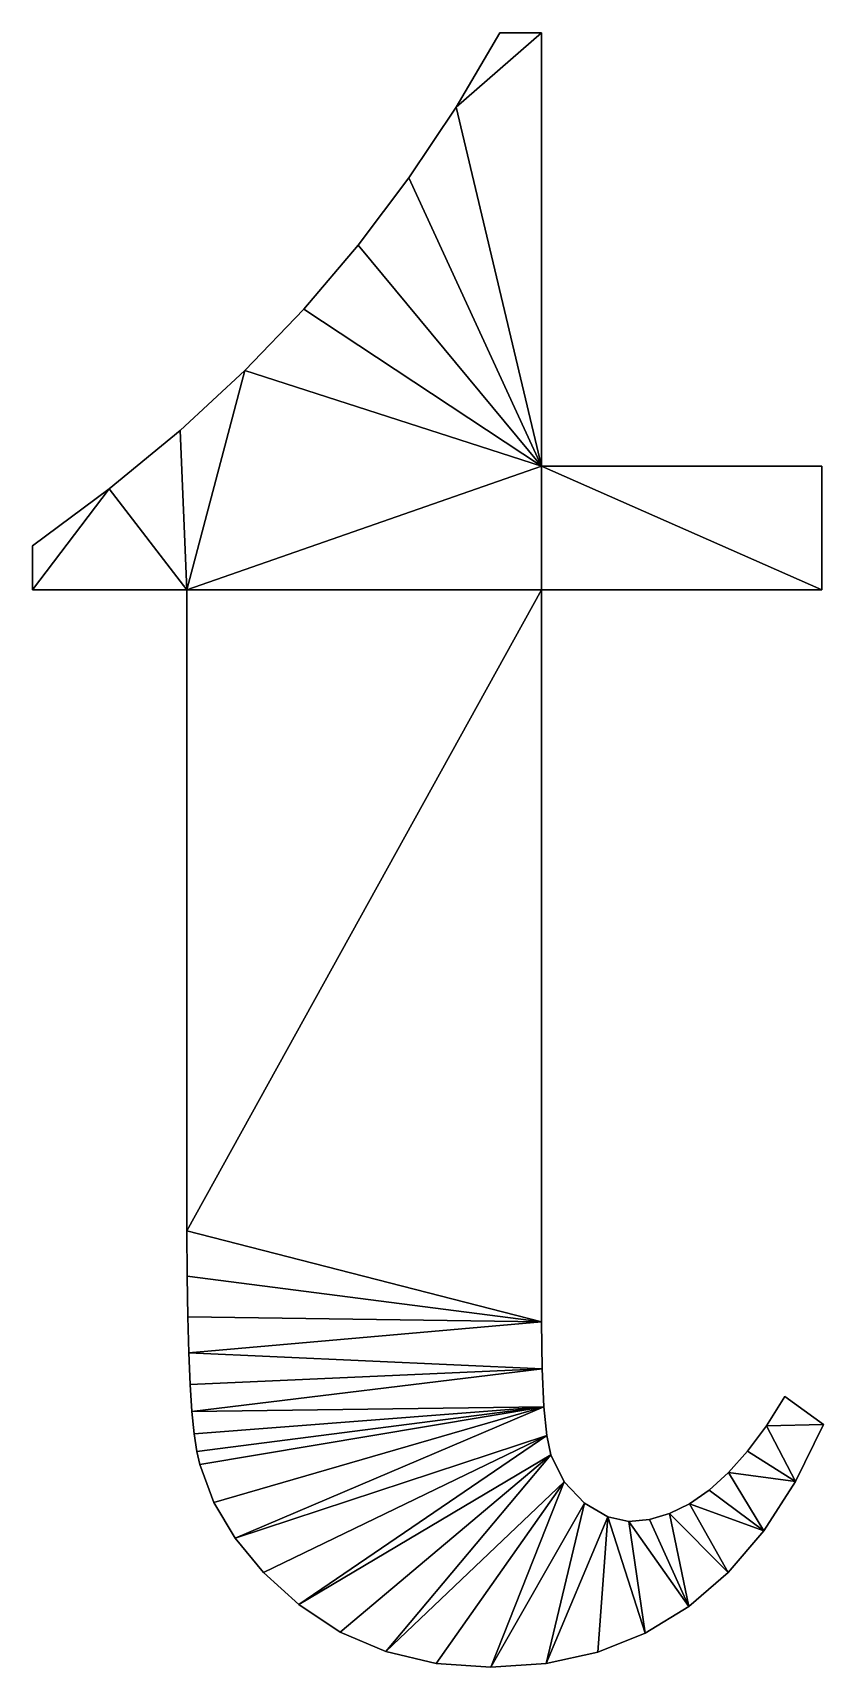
# Model space of a CAD drawing. Header units: metres. Extents: x 0.026 to 0.456, y -0.009 to 0.879.
import ezdxf

# ---------------------------------------------------------------- set-up
doc = ezdxf.new("R2010")
doc.units = ezdxf.units.M

msp = doc.modelspace()

# ---------------------------------------------------------------- meshes
at = {"layer": 'Armanisoft_0', "linetype": 'CONTINUOUS'}
mesh = msp.add_polyface(dxfattribs=at)
corners = [(0.302591, 0.878811), (0.302591, 0.643293), (0.45503, 0.643293), (0.45503, 0.57622), (0.302591, 0.57622), (0.302591, 0.17851), (0.30291, 0.152921), (0.303867, 0.132338), (0.305462, 0.116761), (0.307694, 0.106191), (0.314828, 0.091598), (0.326026, 0.080089), (0.338658, 0.072614), (0.350097, 0.070122), (0.361248, 0.071182), (0.372241, 0.074362), (0.383078, 0.079661), (0.393758, 0.087081), (0.404282, 0.09662), (0.414648, 0.108279), (0.424858, 0.122058), (0.434912, 0.137957), (0.455793, 0.122791), (0.440713, 0.091869), (0.423489, 0.065069), (0.404119, 0.042392), (0.382604, 0.023838), (0.358944, 0.009407), (0.333139, -0.0009), (0.305188, -0.007085), (0.275093, -0.009146), (0.245271, -0.007018), (0.217918, -0.000632), (0.193035, 0.010011), (0.17062, 0.024912), (0.151374, 0.042438), (0.135997, 0.060957), (0.124489, 0.08047), (0.11685, 0.100977), (0.115187, 0.108102), (0.113746, 0.117729), (0.112527, 0.129855), (0.11153, 0.144482), (0.110754, 0.161608), (0.110199, 0.181235), (0.109867, 0.203363), (0.109756, 0.22799), (0.109756, 0.57622), (0.025915, 0.57622), (0.025915, 0.600105), (0.067575, 0.631024), (0.106037, 0.662751), (0.1413, 0.695286), (0.173366, 0.728629), (0.202869, 0.763325), (0.230447, 0.799921), (0.2561, 0.838416), (0.279827, 0.878811), (0.302591, 0.878811), (0.240854, 1.627106), (-0.951421, -0.161305), (1.433128, -0.161305), (0.302591, 0.878811, 0.229421), (0.302591, 0.643293, 0.229421), (0.45503, 0.643293, 0.229421), (0.45503, 0.57622, 0.229421), (0.302591, 0.57622, 0.229421), (0.302591, 0.17851, 0.229421), (0.30291, 0.152921, 0.229421), (0.303867, 0.132338, 0.229421), (0.305462, 0.116761, 0.229421), (0.307694, 0.106191, 0.229421), (0.314828, 0.091598, 0.229421), (0.326026, 0.080089, 0.229421), (0.338658, 0.072614, 0.229421), (0.350097, 0.070122, 0.229421), (0.361248, 0.071182, 0.229421), (0.372241, 0.074362, 0.229421), (0.383078, 0.079661, 0.229421), (0.393758, 0.087081, 0.229421), (0.404282, 0.09662, 0.229421), (0.414648, 0.108279, 0.229421), (0.424858, 0.122058, 0.229421), (0.434912, 0.137957, 0.229421), (0.455793, 0.122791, 0.229421), (0.440713, 0.091869, 0.229421), (0.423489, 0.065069, 0.229421), (0.404119, 0.042392, 0.229421), (0.382604, 0.023838, 0.229421), (0.358944, 0.009407, 0.229421), (0.333139, -0.0009, 0.229421), (0.305188, -0.007085, 0.229421), (0.275093, -0.009146, 0.229421), (0.245271, -0.007018, 0.229421), (0.217918, -0.000632, 0.229421), (0.193035, 0.010011, 0.229421), (0.17062, 0.024912, 0.229421), (0.151374, 0.042438, 0.229421), (0.135997, 0.060957, 0.229421), (0.124489, 0.08047, 0.229421), (0.11685, 0.100977, 0.229421), (0.115187, 0.108102, 0.229421), (0.113746, 0.117729, 0.229421), (0.112527, 0.129855, 0.229421), (0.11153, 0.144482, 0.229421), (0.110754, 0.161608, 0.229421), (0.110199, 0.181235, 0.229421), (0.109867, 0.203363, 0.229421), (0.109756, 0.22799, 0.229421), (0.109756, 0.57622, 0.229421), (0.025915, 0.57622, 0.229421), (0.025915, 0.600105, 0.229421), (0.067575, 0.631024, 0.229421), (0.106037, 0.662751, 0.229421), (0.1413, 0.695286, 0.229421), (0.173366, 0.728629, 0.229421), (0.202869, 0.763325, 0.229421), (0.230447, 0.799921, 0.229421), (0.2561, 0.838416, 0.229421), (0.279827, 0.878811, 0.229421), (0.302591, 0.878811, 0.229421), (0.240854, 1.627106, 0.229421), (-0.951421, -0.161305, 0.229421), (1.433128, -0.161305, 0.229421), (0.302591, 0.878811), (0.302591, 0.878811, 0.229421), (0.302591, 0.643293), (0.302591, 0.643293, 0.229421), (0.45503, 0.643293), (0.45503, 0.643293, 0.229421), (0.45503, 0.57622), (0.45503, 0.57622, 0.229421), (0.302591, 0.57622), (0.302591, 0.57622, 0.229421), (0.302591, 0.17851), (0.302591, 0.17851, 0.229421), (0.30291, 0.152921), (0.30291, 0.152921, 0.229421), (0.303867, 0.132338), (0.303867, 0.132338, 0.229421), (0.305462, 0.116761), (0.305462, 0.116761, 0.229421), (0.307694, 0.106191), (0.307694, 0.106191, 0.229421), (0.314828, 0.091598), (0.314828, 0.091598, 0.229421), (0.326026, 0.080089), (0.326026, 0.080089, 0.229421), (0.338658, 0.072614), (0.338658, 0.072614, 0.229421), (0.350097, 0.070122), (0.350097, 0.070122, 0.229421), (0.361248, 0.071182), (0.361248, 0.071182, 0.229421), (0.372241, 0.074362), (0.372241, 0.074362, 0.229421), (0.383078, 0.079661), (0.383078, 0.079661, 0.229421), (0.393758, 0.087081), (0.393758, 0.087081, 0.229421), (0.404282, 0.09662), (0.404282, 0.09662, 0.229421), (0.414648, 0.108279), (0.414648, 0.108279, 0.229421), (0.424858, 0.122058), (0.424858, 0.122058, 0.229421), (0.434912, 0.137957), (0.434912, 0.137957, 0.229421), (0.455793, 0.122791), (0.455793, 0.122791, 0.229421), (0.440713, 0.091869), (0.440713, 0.091869, 0.229421), (0.423489, 0.065069), (0.423489, 0.065069, 0.229421), (0.404119, 0.042392), (0.404119, 0.042392, 0.229421), (0.382604, 0.023838), (0.382604, 0.023838, 0.229421), (0.358944, 0.009407), (0.358944, 0.009407, 0.229421), (0.333139, -0.0009), (0.333139, -0.0009, 0.229421), (0.305188, -0.007085), (0.305188, -0.007085, 0.229421), (0.275093, -0.009146), (0.275093, -0.009146, 0.229421), (0.245271, -0.007018), (0.245271, -0.007018, 0.229421), (0.217918, -0.000632), (0.217918, -0.000632, 0.229421), (0.193035, 0.010011), (0.193035, 0.010011, 0.229421), (0.17062, 0.024912), (0.17062, 0.024912, 0.229421), (0.151374, 0.042438), (0.151374, 0.042438, 0.229421), (0.135997, 0.060957), (0.135997, 0.060957, 0.229421), (0.124489, 0.08047), (0.124489, 0.08047, 0.229421), (0.11685, 0.100977), (0.11685, 0.100977, 0.229421), (0.115187, 0.108102), (0.115187, 0.108102, 0.229421), (0.113746, 0.117729), (0.113746, 0.117729, 0.229421), (0.112527, 0.129855), (0.112527, 0.129855, 0.229421), (0.11153, 0.144482), (0.11153, 0.144482, 0.229421), (0.110754, 0.161608), (0.110754, 0.161608, 0.229421), (0.110199, 0.181235), (0.110199, 0.181235, 0.229421), (0.109867, 0.203363), (0.109867, 0.203363, 0.229421), (0.109756, 0.22799), (0.109756, 0.22799, 0.229421), (0.109756, 0.57622), (0.109756, 0.57622, 0.229421), (0.025915, 0.57622), (0.025915, 0.57622, 0.229421), (0.025915, 0.600105), (0.025915, 0.600105, 0.229421), (0.067575, 0.631024), (0.067575, 0.631024, 0.229421), (0.106037, 0.662751), (0.106037, 0.662751, 0.229421), (0.1413, 0.695286), (0.1413, 0.695286, 0.229421), (0.173366, 0.728629), (0.173366, 0.728629, 0.229421), (0.202869, 0.763325), (0.202869, 0.763325, 0.229421), (0.230447, 0.799921), (0.230447, 0.799921, 0.229421), (0.2561, 0.838416), (0.2561, 0.838416, 0.229421), (0.279827, 0.878811), (0.279827, 0.878811, 0.229421)]
mesh.append_faces([[corners[k] for k in face] for face in [(3, 1, 2), (4, 1, 3), (22, 20, 21), (23, 18, 19), (23, 19, 20), (23, 20, 22), (24, 16, 17), (24, 17, 18), (24, 18, 23), (25, 15, 16), (25, 16, 24), (26, 13, 14), (26, 14, 15), (26, 15, 25), (27, 12, 13), (27, 13, 26), (28, 12, 27), (29, 11, 12), (29, 12, 28), (30, 10, 11), (30, 11, 29), (31, 10, 30), (32, 9, 10), (32, 10, 31), (33, 9, 32), (34, 8, 9), (34, 9, 33), (35, 8, 34), (36, 7, 8), (36, 8, 35), (37, 7, 36), (38, 7, 37), (39, 7, 38), (40, 7, 39), (41, 6, 7), (41, 7, 40), (42, 6, 41), (43, 5, 6), (43, 6, 42), (44, 5, 43), (45, 5, 44), (46, 4, 5), (46, 5, 45), (47, 1, 4), (47, 4, 46), (50, 47, 48), (50, 48, 49), (51, 47, 50), (52, 1, 47), (52, 47, 51), (53, 1, 52), (54, 1, 53), (55, 1, 54), (56, 0, 1), (56, 1, 55), (57, 0, 56), (65, 64, 63), (66, 65, 63), (84, 83, 82), (85, 81, 80), (85, 82, 81), (85, 84, 82), (86, 79, 78), (86, 80, 79), (86, 85, 80), (87, 78, 77), (87, 86, 78), (88, 76, 75), (88, 77, 76), (88, 87, 77), (89, 75, 74), (89, 88, 75), (90, 89, 74), (91, 74, 73), (91, 90, 74), (92, 73, 72), (92, 91, 73), (93, 92, 72), (94, 72, 71), (94, 93, 72), (95, 94, 71), (96, 71, 70), (96, 95, 71), (97, 96, 70), (98, 70, 69), (98, 97, 70), (99, 98, 69), (100, 99, 69), (101, 100, 69), (102, 101, 69), (103, 69, 68), (103, 102, 69), (104, 103, 68), (105, 68, 67), (105, 104, 68), (106, 105, 67), (107, 106, 67), (108, 67, 66), (108, 107, 67), (109, 66, 63), (109, 108, 66), (112, 110, 109), (112, 111, 110), (113, 112, 109), (114, 109, 63), (114, 113, 109), (115, 114, 63), (116, 115, 63), (117, 116, 63), (118, 63, 62), (118, 117, 63), (119, 118, 62), (126, 124, 125, 127), (128, 126, 127, 129), (130, 128, 129, 131), (132, 130, 131, 133), (134, 132, 133, 135), (136, 134, 135, 137), (138, 136, 137, 139), (140, 138, 139, 141), (142, 140, 141, 143), (144, 142, 143, 145), (146, 144, 145, 147), (148, 146, 147, 149), (150, 148, 149, 151), (152, 150, 151, 153), (154, 152, 153, 155), (156, 154, 155, 157), (158, 156, 157, 159), (160, 158, 159, 161), (162, 160, 161, 163), (164, 162, 163, 165), (166, 164, 165, 167), (168, 166, 167, 169), (170, 168, 169, 171), (172, 170, 171, 173), (174, 172, 173, 175), (176, 174, 175, 177), (178, 176, 177, 179), (180, 178, 179, 181), (182, 180, 181, 183), (184, 182, 183, 185), (186, 184, 185, 187), (188, 186, 187, 189), (190, 188, 189, 191), (192, 190, 191, 193), (194, 192, 193, 195), (196, 194, 195, 197), (198, 196, 197, 199), (200, 198, 199, 201), (202, 200, 201, 203), (204, 202, 203, 205), (206, 204, 205, 207), (208, 206, 207, 209), (210, 208, 209, 211), (212, 210, 211, 213), (214, 212, 213, 215), (216, 214, 215, 217), (218, 216, 217, 219), (220, 218, 219, 221), (222, 220, 221, 223), (224, 222, 223, 225), (226, 224, 225, 227), (228, 226, 227, 229), (230, 228, 229, 231), (232, 230, 231, 233), (234, 232, 233, 235), (236, 234, 235, 237), (238, 236, 237, 239), (124, 238, 239, 125)]])

doc.saveas('drawing.dxf')
